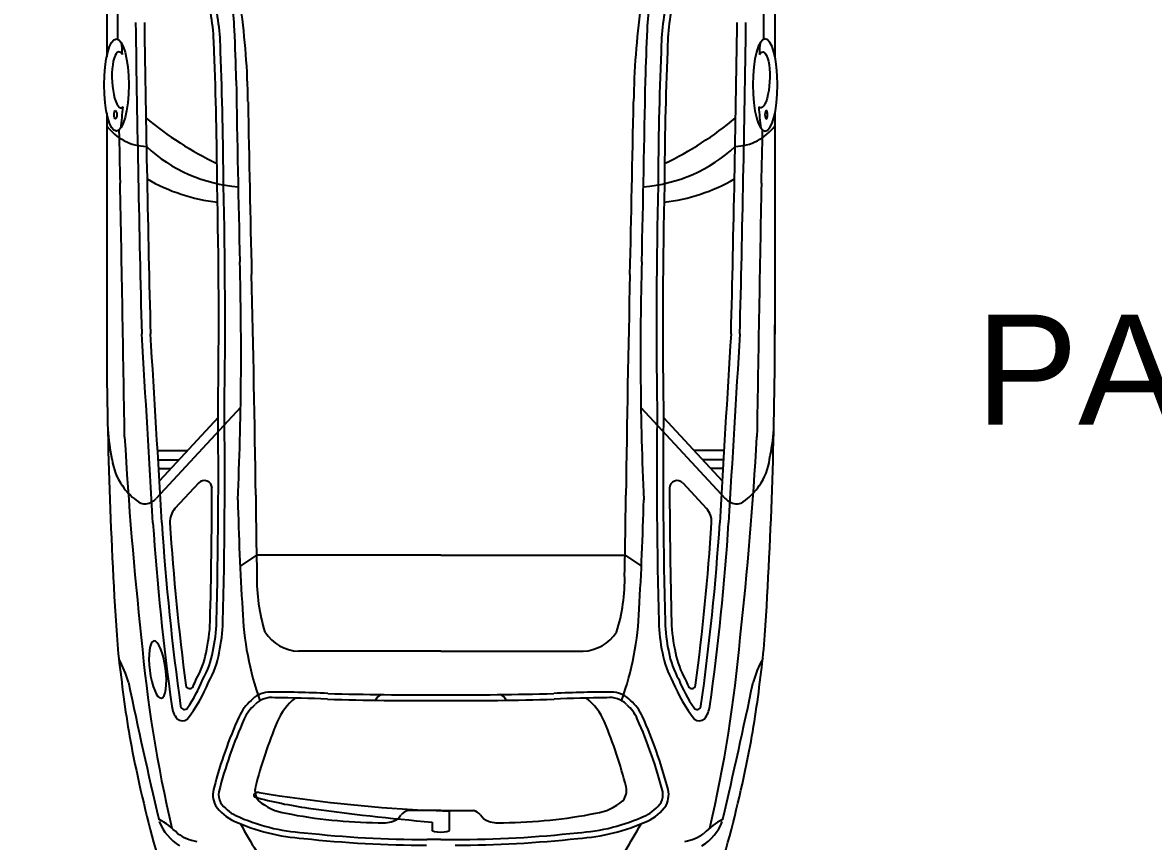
# Model space of a CAD drawing. Header units: inches. Extents: x 2718 to 3105, y 7857 to 8371.
# Drawn here: x 2952.5 to 3024.4, y 7885 to 7937.1 of the extents above; entities that cross this region are included whole.
import ezdxf

# ---------------------------------------------------------------- set-up
doc = ezdxf.new("R2010")
doc.units = ezdxf.units.IN
doc.header["$MEASUREMENT"] = 0
doc.layers.add('OUTER WALL', color=50, linetype='Continuous')
doc.layers.add('windwo', color=142, linetype='Continuous')
doc.styles.get("Standard").update_dxf_attribs({"font": 'arial.ttf'})

# ---------------------------------------------------------------- blocks, each defined once
blk = doc.blocks.new('A$C670E5B59')
for p, q in [((1693.3, 1888.9), (2210.1, 1888.9)), ((2357, 1888.9), (2935.9, 1888.9)), ((3127.9, 1538.3), (3366.3, 1759.1)), ((3154.1, 1597.2), (3320.1, 1751)), ((3240, 1755.6), (3240, 1676.8)), ((3264.6, 1754.2), (3264.6, 1699.6)), ((3287.4, 1752.9), (3287.4, 1720.7)), ((3325.4, 1647.9), (3392.6, 1710.1)), ((3514.6, 1496.7), (3543.4, 1539.6)), ((3514.6, 1014.4), (3514.6, 1496.7)), ((3766, 1014.4), (3766, 1386.7)), ((4182.5, 1014.4), (4182.5, 1100.1)), ((4185, 1037.4), (4181.4, 967.3)), ((4234.3, 1037.4), (4185, 1037.4)), ((4258.4, 1014.4), (4258.4, 1050.3)), ((3514.6, 1014.4), (3514.6, 532.1)), ((3766, 1014.4), (3766, 642.1)), ((4182.5, 1014.4), (4182.5, 928.7)), ((4258.4, 1014.4), (4258.4, 978.5)), ((4213.1, 991.5), (4234.3, 991.5)), ((3514.6, 532.1), (3543.4, 489.2)), ((3127.9, 490.5), (3366.3, 269.7)), ((3154.1, 431.7), (3320.1, 277.9)), ((3325.4, 380.9), (3392.6, 318.7)), ((3240, 273.2), (3240, 352)), ((3264.6, 274.6), (3264.6, 329.2)), ((3287.4, 276), (3287.4, 308.1)), ((1693.3, 139.9), (2210.1, 139.9)), ((2357, 139.9), (2935.9, 139.9))]:
    blk.add_line(p, q)
for centre, radius, start, end in [((2310.6, 1781.1), 134.1, 1.5793, 53.4624), ((2923.7, -10301.7), 12190.6, 86.23658, 90.0571), ((3139.3, 1278.4), 609.4, 78.238, 85.691), ((3244.9, 1726.8), 149.4, 54.101, 82.8236), ((2120.4, 23717.6), 21858.2, 269.43734, 270.11352), ((2206.5, 2062.6), 214.4, 260.7225, 269.3514), ((2201.4, 3525), 1684.3, 274.7505, 276.6592), ((2088.5, -15431.5), 17291.1, 88.50217, 88.96198), ((5895.8, 172534.2), 170713.5, 268.873773, 269.096821), ((2626.4, -8303.8), 10162.2, 83.76787, 86.73661), ((3250.1, 1723.3), 149.3, 36.2986, 56.5196), ((3650.6, 678.1), 1186.8, 81.7527, 86.4609), ((3936.3, 2140.1), 320.9, 241.7789, 253.8662), ((3543.3, -704.8), 2572.4, 79.1673, 83.8052), ((1009.4, -75405.3), 77226.5, 88.571085, 89.175611), ((3345.9, 1788.2), 34, 355.4743, 43.7766), ((1045.2, -11668.7), 13788.2, 76.74943, 78.27516), ((3377.7, -1507.6), 3392, 74.2255, 78.9695), ((1009.4, -75428.3), 77226.5, 88.571085, 89.175611), ((1675.9, 1209.2), 902.5, 25.672, 39.7441), ((2156.1, 1515.1), 395, 4.2989, 43.0661), ((2109.9, 1542.1), 484.1, 6.7223, 29.8697), ((7897.4, 80920), 79278.2, 266.411353, 266.7694), ((3334.7, 1792), 45.5, 313.8281, 351.8401), ((3411.6, -1790.6), 3603, 76.8941, 84.9366), ((7897.4, 80896.9), 79278.2, 266.411353, 266.7694), ((3001.6, -4762.3), 6544.1, 82.02306, 86.24944), ((4391, 1853.8), 211.4, 208.6566, 225.4299), ((4165.6, 1631.7), 128, 31.2094, 69.004), ((3426.6, 1673.4), 50, 86.2478, 132.8148), ((3001.6, -4785.3), 6544.1, 82.02295, 86.24944), ((3001.6, -4806.7), 6544.1, 82.50728, 86.24784), ((3903.8, 1658.8), 59.9, 49.8554, 84.3067), ((3908.4, 1685.5), 10, 304.3149, 82.023), ((3925.6, 1690.6), 22, 325.8914, 39.7996), ((4157.4, 1638.3), 107.1, 7.9713, 37.2743), ((3689, 2007), 399.2, 292.1265, 304.3149), ((3689, 2024.2), 399.2, 292.1265, 295.0317), ((3689, 2007), 415.9, 292.2728, 307.7798), ((3853.6, 1671.6), 10, 295.0317, 82.5073), ((3339, 1633.2), 20, 132.8148, 270.1456), ((3675.9, 2029.4), 411.5, 271.7161, 283.2649), ((3725.6, 1838.6), 231.3, 280.2139, 299.4542), ((3725.6, 1855.8), 231.3, 281.1487, 299.4542), ((2195.7, 2173.3), 565.5, 255.0867, 270.0703), ((2196.6, 2156.6), 565.5, 255.0867, 270.0703), ((2573.9, 10556.5), 8956.8, 267.58417, 269.82362), ((2895.8, 15965.4), 14369.9, 268.60639, 270.92802), ((3300.1, 16948.1), 15351.6, 269.35985, 271.45042), ((3300.1, 16948.1), 15334.9, 270.14564, 271.45028), ((3675.9, 2029.4), 428.2, 271.7109, 282.2304), ((3725.6, 1838.6), 248, 280.2824, 299.2054), ((4417.2, 476.5), 1169.1, 104.6493, 114.2504), ((4141.3, 1550.3), 60.6, 62.5564, 109.1174), ((4104.3, 1507.7), 116.2, 24.1779, 55.9977), ((2154.7, 2047.4), 493.1, 250.2404, 268.1974), ((2574.8, 10539.9), 8956.8, 267.58417, 269.82362), ((2896.7, 15948.8), 14369.9, 268.60639, 270.92802), ((3301.2, 17027.8), 15447.9, 269.36311, 271.43924), ((3675.9, 2029.4), 444.9, 271.7109, 282.1929), ((4417.2, 476.5), 1154.1, 104.1928, 114.257), ((4141.3, 1550.3), 45.6, 63.5981, 99.0076), ((4104.3, 1507.7), 101.2, 25.3168, 55.4931), ((2359.2, 5907.3), 4358.4, 267.1056, 268.8524), ((1307.2, -58527.1), 60084.8, 88.627392, 89.080013), ((2984, 10154), 8616.9, 268.42088, 272.56275), ((3179.8, -6319.3), 7867.3, 86.53354, 88.61982), ((3982, 1437.8), 113.9, 113.2566, 139.9308), ((3745.3, 1342.4), 496.4, 3.4083, 24.8512), ((3745.3, 1342.4), 511.4, 3.4506, 24.606), ((2354.8, 3510.1), 1991.3, 262.0892, 269.2099), ((283.6, -107969.1), 109507.1, 88.693829, 88.930579), ((4020.4, 52789.1), 51294.5, 268.61412, 269.25946), ((3626.7, 734.5), 799.6, 70.3712, 87.9397), ((3946.6, 1457.6), 74.5, 134.0918, 172.771), ((3982, 1437.8), 98.9, 113.1837, 139.9308), ((3113.8, -437.2), 2263.4, 56.618, 60.8159), ((3257.1, -11660), 13159.2, 88.65457, 89.56318), ((3577.1, 1029.7), 466.1, 72.6575, 91.3554), ((3946.6, 1457.6), 59.5, 134.0918, 188.2706), ((4441.9, 257.5), 1283, 104.4926, 112.5006), ((4130.4, 1458.8), 42, 50.2716, 103.2693), ((4052.7, 1400.1), 138.6, 8.335, 41.0264), ((3654.4, 1381.4), 111.7, 2.7629, 56.5223), ((6980.7, 1462.6), 3108, 179.9192, 182.81), ((6980.7, 1462.6), 3093, 180.251, 182.8129), ((4014.6, 1293.9), 161.9, 113.1783, 141.166), ((2910.6, 1167.3), 1304, 0.5027, 11.1835), ((1320.8, 1051), 2937.7, 359.9864, 6.2724), ((1320.8, 1051), 2952.7, 0.0136, 6.2651), ((-5109.4, 1060.1), 8989.4, 359.70856, 1.59416), ((-5109.4, 1060.1), 9004.4, 359.70905, 1.59517), ((3907.4, 1157.8), 30.7, 115.7278, 156.3999), ((4115.3, 1168), 99.9, 343.2661, 6.1814), ((4177.4, 1149.5), 35.1, 298.0855, 342.9606), ((4223, 1087.7), 42.4, 133.4171, 162.99), ((-5109.4, 968.7), 8989.4, 358.40584, 0.29144), ((-5109.4, 968.7), 9004.4, 358.40483, 0.29095), ((-2394.8, 1577.2), 6633.9, 352.11993, 354.93424), ((1320.8, 977.8), 2937.7, 353.7276, 0.0136), ((1320.8, 977.8), 2952.7, 353.7349, 359.9864), ((380.7, 1156.9), 3805.5, 350.6562, 357.1445), ((4223, 941.1), 42.4, 197.01, 226.5829), ((4177.4, 879.3), 35.1, 17.0394, 61.9145), ((4115.3, 860.9), 99.9, 353.8186, 16.7339), ((3907.4, 871), 30.7, 203.6001, 244.2722), ((2910.6, 861.6), 1304, 348.8165, 359.4973), ((6980.7, 566.2), 3108, 177.19, 180.0808), ((6980.7, 566.2), 3093, 177.1871, 179.749), ((2985, 839.8), 1203.7, 344.9189, 351.783), ((3745.3, 686.4), 496.4, 335.1488, 356.5917), ((3745.3, 686.4), 511.4, 335.394, 356.5494), ((3654.4, 647.5), 111.7, 303.4777, 357.2371), ((4014.6, 734.9), 161.9, 218.834, 246.8217), ((4052.7, 628.7), 138.6, 318.9736, 351.665), ((3946.6, 571.2), 59.5, 171.7294, 225.9082), ((4441.9, 1771.3), 1283, 247.4994, 255.5074), ((3113.8, 2466.1), 2263.4, 299.1841, 303.382), ((3257.1, 13688.8), 13159.2, 270.43682, 271.34543), ((3577.1, 999.1), 466.1, 268.6446, 287.3425), ((3626.7, 1294.3), 799.6, 272.0603, 289.6288), ((3946.6, 571.2), 74.5, 187.229, 225.9082), ((4130.4, 570.1), 42, 256.7307, 309.7284), ((4151.7, 536.1), 16.3, 169.8443, 220.1825), ((2354.8, -1481.3), 1991.3, 90.7901, 97.9108), ((283.6, 109997.9), 109507.1, 271.069421, 271.306171), ((4020.4, -50760.2), 51294.5, 90.74054, 91.38588), ((3982, 591.1), 113.9, 220.0692, 246.7434), ((3982, 591.1), 98.9, 220.0692, 246.8163), ((4142.6, 531.4), 6.7, 239.3103, 313.9532), ((2154.7, -18.6), 493.1, 91.8026, 109.7596), ((2359.2, -3878.5), 4358.4, 91.1476, 92.8944), ((1307.2, 60556), 60084.8, 270.919987, 271.372608), ((2156.1, 513.7), 395, 316.9339, 355.7011), ((2984, -8125.2), 8616.9, 87.43725, 91.57912), ((3179.8, 8348.1), 7867.3, 271.38018, 273.46646), ((4417.2, 1552.3), 1169.1, 245.7496, 255.3507), ((4417.2, 1552.3), 1154.1, 245.743, 255.8072), ((4104.3, 521.1), 101.2, 304.5069, 334.6832), ((2574.8, -8511.1), 8956.8, 90.17638, 92.41583), ((2896.7, -13920), 14369.9, 89.07198, 91.39361), ((3301.2, -14998.9), 15447.9, 88.56076, 90.63689), ((3675.9, -0.6), 444.9, 77.8071, 88.2891), ((4104.3, 521.1), 116.2, 304.0023, 335.8221), ((2195.7, -144.4), 565.5, 89.9297, 104.9133), ((2196.6, -127.8), 565.5, 89.9297, 104.9133), ((2573.9, -8527.7), 8956.8, 90.17638, 92.41583), ((1675.9, 819.6), 902.5, 320.2559, 334.328), ((2109.9, 486.7), 484.1, 330.1303, 353.2777), ((2895.8, -13936.6), 14369.9, 89.07198, 91.39361), ((3300.1, -14919.3), 15351.6, 88.54958, 90.64015), ((3339, 395.6), 20, 89.8544, 227.1852), ((3300.1, -14919.3), 15334.9, 88.54972, 89.85436), ((3675.9, -0.6), 428.2, 77.7696, 88.2891), ((3725.6, 190.3), 231.3, 60.5458, 79.7861), ((3725.6, 190.3), 248, 60.7946, 79.7176), ((4141.3, 478.5), 60.6, 250.8826, 297.4436), ((4141.3, 478.5), 45.6, 260.9924, 296.4019), ((3675.9, -0.6), 411.5, 76.7351, 88.2839), ((3725.6, 173), 231.3, 60.5458, 78.8513), ((3689, 21.9), 399.2, 55.6851, 67.8735), ((3689, 21.9), 415.9, 52.2202, 67.7272), ((3689, 4.6), 399.2, 64.9683, 67.8735), ((3853.6, 357.2), 10, 277.4927, 64.9683), ((4157.4, 390.5), 107.1, 322.7257, 352.0287), ((3001.6, 6814.2), 6544.1, 273.75056, 277.97705), ((3001.6, 6835.5), 6544.1, 273.75216, 277.49272), ((3908.4, 343.3), 10, 277.977, 55.6851), ((3925.6, 338.3), 22, 320.2004, 34.1086), ((4391, 175), 211.4, 134.5701, 151.3434), ((4165.6, 397.1), 128, 290.996, 328.7906), ((3426.6, 355.4), 50, 227.1852, 273.7522), ((3001.6, 6791.1), 6544.1, 273.75056, 277.97694), ((3411.6, 3819.4), 3603, 275.0634, 283.1059), ((3903.8, 370), 59.9, 275.6933, 310.1446), ((7897.4, -78868.1), 79278.2, 93.2306, 93.588647), ((3334.7, 236.9), 45.5, 8.1599, 46.1719), ((1045.2, 13697.5), 13788.2, 281.72484, 283.25057), ((3377.7, 3536.4), 3392, 281.0305, 285.7745), ((1009.4, 77457.1), 77226.5, 270.824389, 271.428915), ((2310.6, 247.7), 134.1, 306.5376, 358.4207), ((7897.4, -78891.2), 79278.2, 93.2306, 93.588647), ((3345.9, 240.7), 34, 316.2234, 4.5257), ((1009.4, 77434.1), 77226.5, 270.824389, 271.428915), ((2626.4, 10332.6), 10162.2, 273.26339, 276.23213), ((3250.1, 305.5), 149.3, 303.4804, 323.7014), ((2206.5, -33.4), 214.4, 90.6486, 99.2775), ((2201.4, -1495.8), 1684.3, 83.3408, 85.2495), ((5895.8, -170505.4), 170713.5, 90.903179, 91.126227), ((3244.9, 302.1), 149.4, 277.1764, 305.899), ((3936.3, -111.3), 320.9, 106.1338, 118.2211), ((3543.3, 2733.6), 2572.4, 276.1948, 280.8327), ((2120.4, -21688.7), 21858.2, 89.88648, 90.56266), ((2088.5, 17460.3), 17291.1, 271.03802, 271.49783), ((2923.7, 12330.5), 12190.6, 269.9429, 273.76342), ((3139.3, 750.4), 609.4, 274.309, 281.762), ((3650.6, 1350.7), 1186.8, 273.5391, 278.2473)]:
    blk.add_arc(centre, radius, start, end)
at = {"extrusion": (0, 0, -1)}
for centre, major_axis, ratio in [((2283.5, 1863.4), (-120.7, 0), 0.266625), ((2361.5, 1866.4), (-11, 0), 0.322937), ((3813.8, 273.3), (-75, -9.7), 0.275053)]:
    blk.add_ellipse(centre, major_axis=major_axis, ratio=ratio, dxfattribs=at)
for centre, major_axis, ratio, start_param, end_param in [((2270.3, 1854.6), (-73.2, 3), 0.282687, 5.831331, 9.679202), ((4234.3, 1014.4), (0, -23), 0.257627, 3.141593, 6.283185)]:
    blk.add_ellipse(centre, major_axis=major_axis, ratio=ratio, start_param=start_param, end_param=end_param, dxfattribs=at)
for centre, major_axis, ratio in [((2283.5, 165.5), (-120.7, 0), 0.266625), ((2361.5, 162.8), (-11, 0), 0.322937)]:
    blk.add_ellipse(centre, major_axis=major_axis, ratio=ratio)
blk.add_ellipse((2270.3, 174.6), major_axis=(-73.2, -3), ratio=0.282687, start_param=5.831331, end_param=9.679202)

msp = doc.modelspace()

# ---------------------------------------------------------------- hatches: boundary and pattern name
at = {"layer": 'windwo', "true_color": 0x136734}
h = msp.add_hatch(dxfattribs=at)
h.set_pattern_fill('ANSI31', color=116)
h.paths.add_polyline_path([(2794.461, 8169.608), (2914.461, 8169.608), (2914.461, 8151.608), (2918.961, 8151.608), (2918.961, 8174.108), (2794.461, 8174.108), (2794.461, 8192.108), (2785.461, 8192.108), (2785.461, 8105.358), (2794.461, 8105.358), (2794.461, 8117.108), (2914.461, 8117.108), (2914.461, 8111.108), (2918.961, 8111.108), (2918.961, 8121.608), (2794.461, 8121.608)], flags=17)
h.paths.add_polyline_path([(2794.461, 8033.608), (2794.461, 8045.358), (2785.461, 8045.358), (2785.461, 7868.108), (2749.461, 7868.108), (2749.461, 8339.108), (3095.964, 8339.108), (3095.964, 8315.108), (3082.464, 8315.108), (3082.464, 8306.108), (3095.964, 8306.108), (3095.964, 7863.608), (3104.961, 7863.608), (3104.961, 8343.608), (2744.961, 8343.608), (2744.961, 7863.608), (2951.964, 7863.608), (2951.964, 7868.108), (2794.461, 7868.108), (2794.461, 7946.608), (2816.461, 7946.608), (2816.461, 7955.608), (2794.461, 7955.608)])
h.paths.add_polyline_path([(2983.463, 8041.608), (2966.961, 8041.608), (2966.961, 8032.608), (2983.463, 8032.608)], flags=17)
h.paths.add_polyline_path([(3095.964, 8041.608), (3079.463, 8041.608), (3079.463, 8032.608), (3095.964, 8032.608)], flags=17)
h.paths.add_polyline_path([(2918.961, 8051.108), (2914.461, 8051.108), (2914.461, 8038.108), (2898.099, 8038.108, -0.011653), (2897.405, 8038.108), (2873.808, 8038.108), (2873.808, 8033.608), (2910.461, 8033.608), (2910.461, 8030.928, -0.081282), (2910.467, 8030.136), (2910.467, 8018.728), (2910.467, 7981.728), (2910.461, 7955.608), (2888.461, 7955.608), (2888.461, 7946.608), (2918.961, 7946.608)], flags=17)
h.paths.add_polyline_path([(2918.961, 8306.108), (2986.464, 8306.108), (2986.464, 8315.108), (2785.461, 8315.108), (2785.461, 8288.108), (2794.461, 8288.108), (2794.461, 8306.108), (2914.461, 8306.108), (2914.461, 8216.108), (2972.965, 8216.108), (2972.965, 8276.108), (2968.465, 8276.108), (2968.465, 8220.608), (2918.961, 8220.608)], flags=17)
h.paths.add_polyline_path([(3095.964, 8174.108), (2969.965, 8174.108), (2969.965, 8169.608), (3095.964, 8169.608)], flags=17)

# ---------------------------------------------------------------- block references
at = {"xscale": 0.02431854225587045, "yscale": 0.02431854225587045, "zscale": 0.02431854225587045, "rotation": 270}
msp.add_blockref('A$C670E5B59', (2954.412, 7988.714), dxfattribs=at)

# ---------------------------------------------------------------- texts
at = {"layer": 'OUTER WALL', "linetype": 'Continuous', "insert": (3013.121, 7918.56), "char_height": 7, "attachment_point": 1}
msp.add_mtext_dynamic_manual_height_columns('PARKING', width=64.10531, gutter_width=1, heights=[0], dxfattribs=at)

doc.saveas('drawing.dxf')
